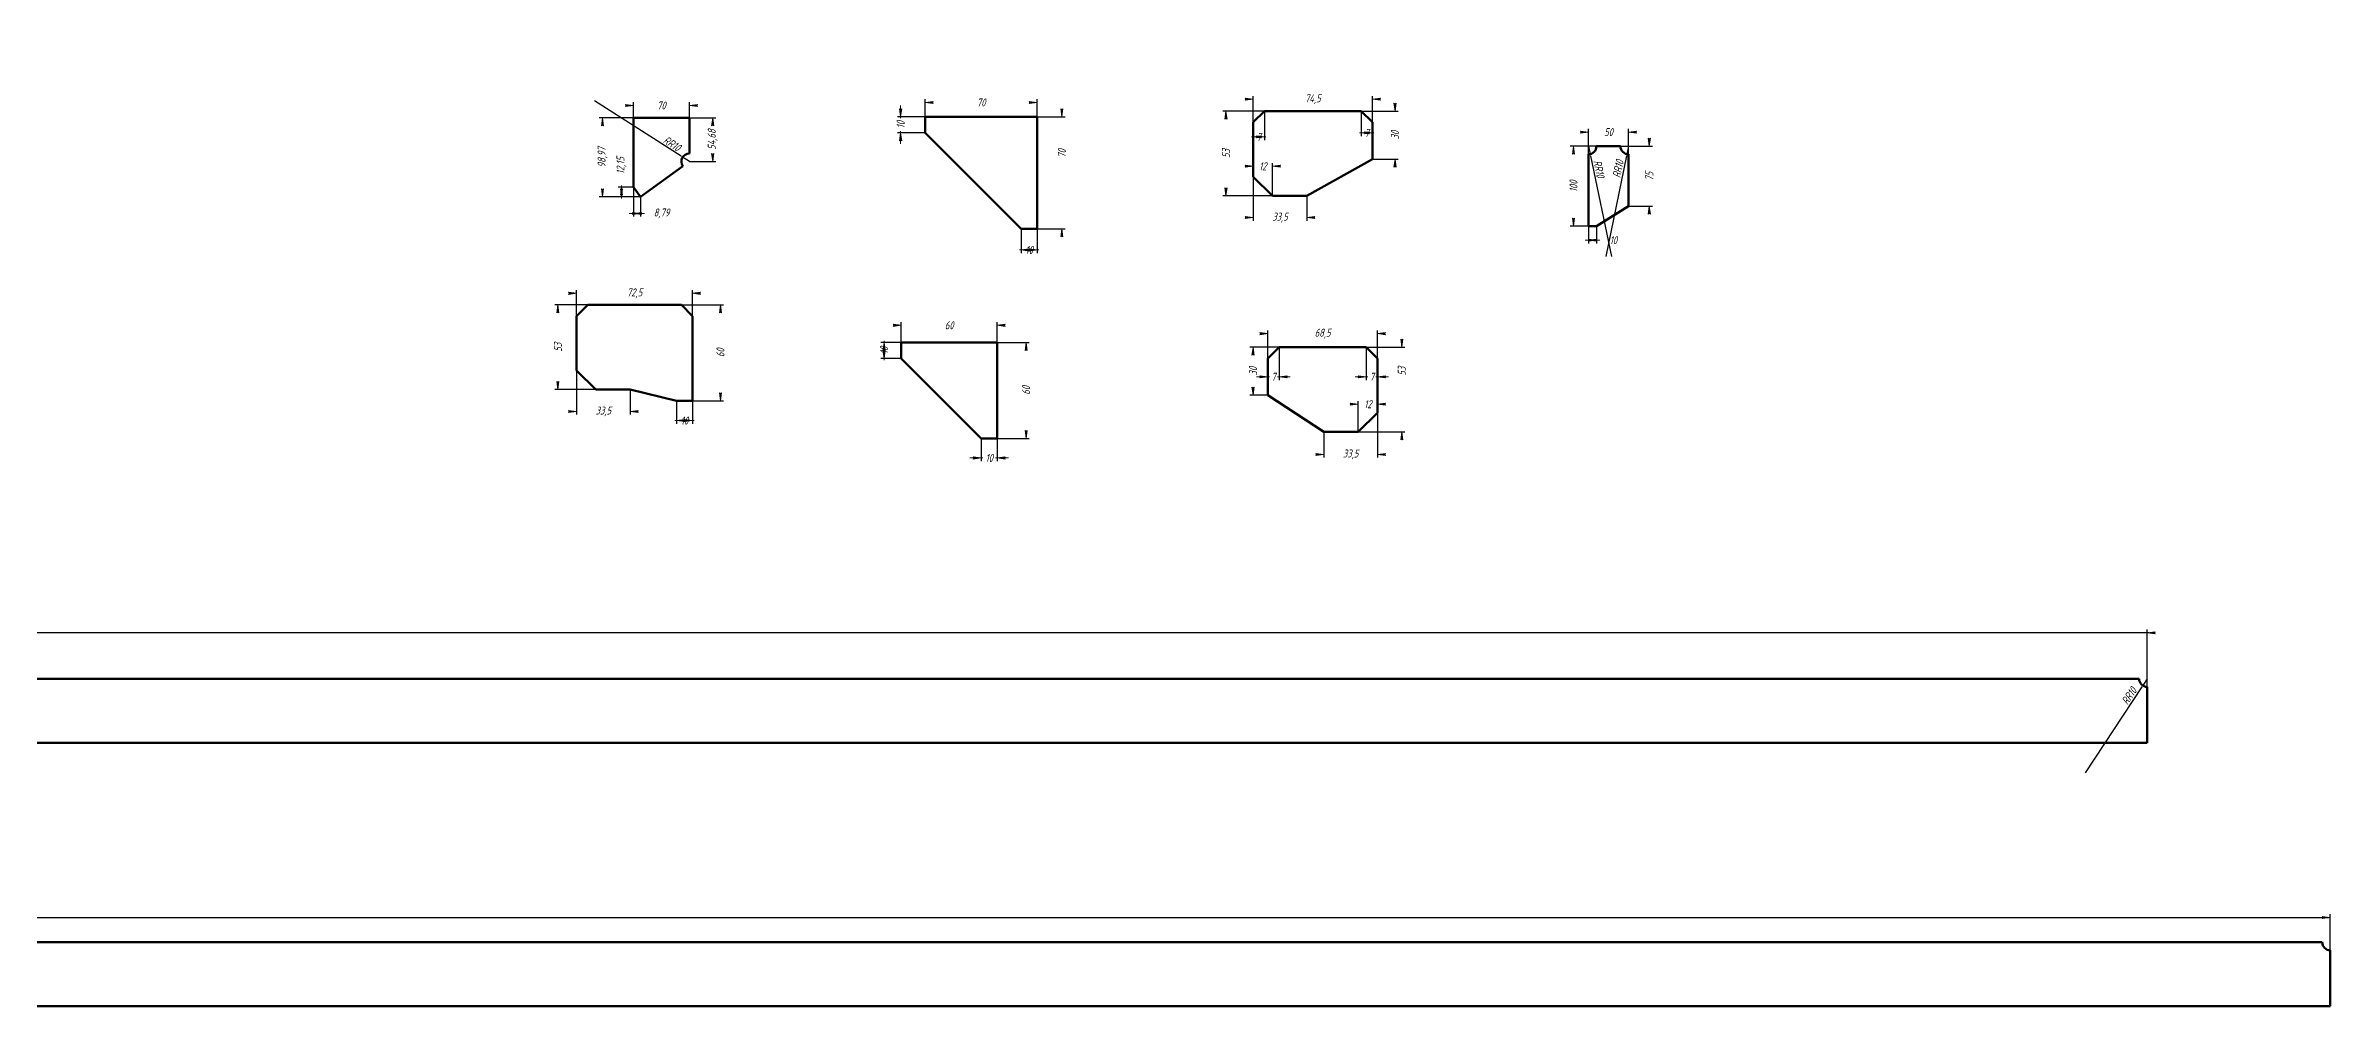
# Model space of a CAD drawing. Header units: millimetres. Extents: x -479 to 2427, y -3086 to 397.
# Drawn here: x 999 to 2427, y -303 to 297 of the extents above; entities that cross this region are included whole.
import ezdxf

# ---------------------------------------------------------------- set-up
doc = ezdxf.new("R2010")
doc.units = ezdxf.units.MM
doc.linetypes.add('K5LT_BASIC', pattern=[0])
doc.linetypes.add('K5LT_THIN', pattern=[0])
doc.layers.add('Системный слой', color=7, linetype='Continuous')
doc.layers.add('Системный слой (1)', color=7, linetype='Continuous', true_color=0x909090)
doc.styles.add('KDIMTEXTSTYLE', font='GOST_AU.SHX', dxfattribs={"width": 0.96, "oblique": 15, "height": 5})
doc.dimstyles.new('KDIMSTYLE (0.50)', dxfattribs={"dimtxt": 5, "dimasz": 1, "dimexe": 2, "dimexo": 0, "dimgap": 1, "dimtad": 1, "dimlfac": 2, "dimtxsty": 'KDIMTEXTSTYLE', "dimsah": 1, "dimcen": 0, "dimdle": 1, "dimadec": 0, "dimazin": 0, "dimtfac": 0.667, "dimtmove": 0, "dimatfit": 3, "dimfxl": 1, "dimtvp": 1, "dimtolj": 1, "dimtzin": 0, "dimarcsym": 0})
doc.dimstyles.new('KDIMSTYLE (1.00)', dxfattribs={"dimtxt": 5, "dimasz": 1, "dimexe": 2, "dimexo": 0, "dimgap": 1, "dimtad": 1, "dimtxsty": 'KDIMTEXTSTYLE', "dimsah": 1, "dimcen": 0, "dimdle": 1, "dimadec": 0, "dimazin": 0, "dimtfac": 0.667, "dimtmove": 0, "dimatfit": 3, "dimfxl": 1, "dimtvp": 1, "dimtolj": 1, "dimtzin": 0, "dimarcsym": 0})

# ---------------------------------------------------------------- blocks, each defined once
blk = doc.blocks.new('KDIMARROW_01')
at = {"layer": 'Системный слой'}
blk.add_hatch(color=0, dxfattribs=at).paths.add_polyline_path([(0, 0), (-5, 0.658262491226197), (-4.5, 5.51091059616309e-16), (-5, -0.6582624912261956)])
at = {"layer": 'Системный слой', "color": 0, "linetype": 'K5LT_THIN', "lineweight": 18}
for p, q in [((-4.5, 5.51091059616309e-16), (-5, 0.658262491226197)), ((-5, 0.658262491226197), (0, 0)), ((0, 0), (-5, -0.6582624912261956)), ((-5, -0.6582624912261956), (-4.5, 5.51091059616309e-16))]:
    blk.add_line(p, q, dxfattribs=at)
at = {"layer": 'Системный слой (1)', "color": 0, "linetype": 'K5LT_THIN', "lineweight": 18}
blk.add_line((0, 0), (-1, 0), dxfattribs=at)
blk = doc.blocks.new('KDIMARROW_02')
at = {"layer": 'Системный слой'}
blk.add_hatch(color=0, dxfattribs=at).paths.add_polyline_path([(4.5, -5.51091059616309e-16), (5, 0.6582624912261956), (0, 0), (5, -0.658262491226197)])
at = {"layer": 'Системный слой', "color": 0, "linetype": 'K5LT_THIN', "lineweight": 18}
for p, q in [((5, 0.6582624912261956), (0, 0)), ((0, 0), (5, -0.658262491226197)), ((0, 0), (7, -8.572527594031472e-16)), ((4.5, -5.51091059616309e-16), (5, 0.6582624912261956)), ((5, -0.658262491226197), (4.5, -5.51091059616309e-16))]:
    blk.add_line(p, q, dxfattribs=at)
at = {"layer": 'Системный слой (1)', "color": 0, "linetype": 'K5LT_THIN', "lineweight": 18}
blk.add_line((0, 0), (-1, 0), dxfattribs=at)

msp = doc.modelspace()

# ---------------------------------------------------------------- linework, layer by layer
at = {"layer": 'Системный слой (1)', "color": 5, "linetype": 'K5LT_BASIC', "lineweight": 60, "true_color": 0x0000ff}
for p, q in [((1401.261599334041, 251.9540863830882), (1366.261599334041, 251.9540863830882)), ((1366.261599334041, 251.9540863830882), (1366.261599334041, 208.5436523556733)), ((1401.261599334041, 229.6146742244624), (1401.261599334041, 251.9540863830882)), ((1548.63376456328, 252.6146742244624), (1548.63376456328, 242.6146742244624)), ((1618.63376456328, 252.6146742244624), (1548.63376456328, 252.6146742244624)), ((1618.63376456328, 182.6146742244624), (1618.63376456328, 252.6146742244624)), ((1753.629600722343, 249.1146742244541), (1760.629600722343, 256.1146742244706)), ((1753.629600722343, 215.1146742244541), (1753.629600722343, 249.1146742244541)), ((1760.629600722343, 256.1146742244706), (1821.129600722343, 256.1146742244706)), ((1821.129600722343, 256.1146742244706), (1828.129600722343, 249.1146742244706)), ((1828.129600722343, 249.1146742244706), (1828.129600722343, 226.1146742244541)), ((1548.63376456328, 242.6146742244624), (1608.633764563281, 182.6146742244624)), ((1963.193907239582, 229.1146742244542), (1963.193907239582, 184.1146742244542)), ((1983.193907239582, 234.1146742244542), (1968.193907239582, 234.1146742244542)), ((1988.193907239582, 196.6146742244542), (1988.193907239582, 229.1146742244542)), ((1370.658614285576, 202.4677771499144), (1397.211015863536, 221.6833309234378)), ((1765.629600722343, 203.1146742244542), (1753.629600722343, 215.1146742244541)), ((1828.129600722343, 226.1146742244541), (1787.129600722343, 203.1146742244542)), ((1366.261599334041, 208.5436523556733), (1370.658614285576, 202.4677771499144)), ((1787.129600722343, 203.1146742244542), (1765.629600722343, 203.1146742244542)), ((1968.193907239582, 184.1146742244542), (1988.193907239582, 196.6146742244542)), ((1608.633764563281, 182.6146742244624), (1618.63376456328, 182.6146742244624)), ((1963.193907239582, 184.1146742244542), (1968.193907239582, 184.1146742244542)), ((1337.751141787659, 135.0486134946351), (1330.751141787659, 128.0486134946331)), ((1396.251141787658, 135.0486134946601), (1337.751141787659, 135.0486134946351)), ((1403.251141787659, 128.0486134946631), (1396.251141787658, 135.0486134946601)), ((1330.751141787659, 128.0486134946331), (1330.751141787659, 94.04861349463204)), ((1403.251141787659, 75.04861349466307), (1403.251141787659, 128.0486134946631)), ((1533.63376456328, 111.5486134946632), (1593.63376456328, 111.5486134946632)), ((1533.63376456328, 101.5486134946632), (1533.63376456328, 111.5486134946632)), ((1583.63376456328, 51.54861349466307), (1533.63376456328, 101.5486134946632)), ((1593.63376456328, 111.5486134946632), (1593.63376456328, 51.54861349466307)), ((1769.775651673962, 108.5486134946445), (1762.775651673961, 101.5486134946476)), ((1762.775651673961, 101.5486134946476), (1762.775651673961, 78.54861349463454)), ((1824.275651673962, 108.5486134946226), (1769.775651673962, 108.5486134946445)), ((1831.275651673961, 101.5486134946206), (1824.275651673962, 108.5486134946226)), ((1831.275651673961, 67.54861349461953), (1831.275651673961, 101.5486134946206)), ((1330.751141787659, 94.04861349463204), (1342.751141787659, 82.04861349463204)), ((1342.751141787659, 82.04861349463204), (1364.251141787658, 82.04861349463204)), ((1364.251141787658, 82.04861349463204), (1393.251141787659, 75.04861349466307)), ((1393.251141787659, 75.04861349466307), (1403.251141787659, 75.04861349466307)), ((1762.775651673961, 78.54861349463454), (1797.775651673961, 55.54861349461953)), ((1819.275651673961, 55.54861349461953), (1831.275651673961, 67.54861349461953)), ((1593.63376456328, 51.54861349466307), (1583.63376456328, 51.54861349466307)), ((1797.775651673961, 55.54861349461953), (1819.275651673961, 55.54861349461953)), ((2307.349918716746, -98.73725295119323), (-450.1500812832542, -98.73725295119323)), ((2312.349918716746, -103.7372529511932), (2312.349918716746, -136.7372529511932)), ((2312.349918716746, -138.7372529511932), (-455.1500812832544, -138.7372529511932)), ((2312.349918716746, -138.7372529511932), (2312.349918716746, -136.7372529511932)), ((2421.820514214058, -263.4084881050707), (-335.6794857859425, -263.4084881050707)), ((2426.820514214058, -294.1584881050707), (2426.820514214058, -268.4084881050707)), ((2426.820514214058, -295.773569191055), (2426.820514214058, -294.1584881050707)), ((2426.820514214058, -299.7934070190856), (2426.820514214058, -295.773569191055)), ((2426.820514214058, -299.7934070190856), (2426.820514214058, -303.4084881050707)), ((2426.820514214058, -303.4084881050707), (-340.6794857859427, -303.4084881050707))]:
    msp.add_line(p, q, dxfattribs=at)
for centre, radius, start, end in [((1401.261599334041, 224.6146742244624), 4.999999999999869, 89.99999999999812, 215.8926656877545), ((1963.193907239582, 234.1146742244542), 5.000000000000001, 270, 0), ((1988.193907239582, 234.1146742244542), 5.000000000000001, 180, 270), ((2312.349918716746, -98.73725295119323), 5.000000000000001, 180, 270), ((2426.820514214058, -263.4084881050707), 5.000000000000001, 180, 270)]:
    msp.add_arc(centre, radius, start, end, dxfattribs=at)

# ---------------------------------------------------------------- dimensions: what is measured, and where the dimension line sits
at = {"layer": 'Системный слой (1)', "color": 7}
for base, p1, p2, location, dimstyle, override in [((1753.629600722343, 263.529731107938), (1828.129600722343, 249.1146742244706), (1753.629600722343, 249.1146742244541), (1790.879600722343, 263.529731107938), 'KDIMSTYLE (1.00)', {"dimexo": 0, "dimpost": '\\H5.0;\\W0.965;\\Q15;<>', "dimblk1": 'KDIMARROW_01', "dimblk2": 'KDIMARROW_01', "dimse1": 0, "dimse2": 0, "dimclrt": 7, "dimtolj": 1}), ((1366.261599334041, 259.6315749255739), (1401.261599334041, 251.9540863830882), (1366.261599334041, 251.9540863830882), (1383.761599334041, 259.6315749255739), 'KDIMSTYLE (0.50)', {"dimexo": 0, "dimpost": '\\H5.0;\\W0.965;\\Q15;<>', "dimblk1": 'KDIMARROW_01', "dimblk2": 'KDIMARROW_01', "dimse1": 0, "dimse2": 0, "dimclrt": 7, "dimtolj": 1}), ((1618.63376456328, 261.529731107938), (1548.63376456328, 252.6146742244624), (1618.63376456328, 252.6146742244624), (1583.63376456328, 261.529731107938), 'KDIMSTYLE (1.00)', {"dimexo": 0, "dimpost": '\\H5.0;\\W0.965;\\Q15;<>', "dimblk1": 'KDIMARROW_01', "dimblk2": 'KDIMARROW_01', "dimse1": 0, "dimse2": 0, "dimclrt": 7, "dimtolj": 1}), ((1753.629600722343, 239.9703831377411), (1760.629600722343, 256.1146742244706), (1753.629600722343, 249.1146742244541), (1757.129600722343, 239.9703831377411), 'KDIMSTYLE (1.00)', {"dimexo": 0, "dimpost": '\\H5.0;\\W0.965;\\Q15;<>', "dimblk1": 'KDIMARROW_02', "dimblk2": 'KDIMARROW_02', "dimse1": 0, "dimse2": 0, "dimclrt": 7, "dimtolj": 1}), ((1821.129600722343, 242.5049667063141), (1828.129600722343, 249.1146742244706), (1821.129600722343, 256.1146742244706), (1824.629600722343, 242.5049667063141), 'KDIMSTYLE (1.00)', {"dimexo": 0, "dimpost": '\\H5.0;\\W0.965;\\Q15;<>', "dimblk1": 'KDIMARROW_02', "dimblk2": 'KDIMARROW_02', "dimse1": 0, "dimse2": 0, "dimclrt": 7, "dimtolj": 1}), ((1963.193907239582, 242.9834699755612), (1988.193907239582, 229.1146742244542), (1963.193907239582, 229.1146742244542), (1975.693907239582, 242.9834699755612), 'KDIMSTYLE (0.50)', {"dimexo": 0, "dimpost": '\\H5.0;\\W0.965;\\Q15;<>', "dimblk1": 'KDIMARROW_01', "dimblk2": 'KDIMARROW_01', "dimse1": 0, "dimse2": 0, "dimclrt": 7, "dimtolj": 1}), ((1753.629600722343, 221.6365734398304), (1765.629600722343, 203.1146742244542), (1753.629600722343, 215.1146742244541), (1759.629600722343, 221.6365734398304), 'KDIMSTYLE (1.00)', {"dimexo": 0, "dimpost": '\\H5.0;\\W0.965;\\Q15;<>', "dimblk1": 'KDIMARROW_01', "dimblk2": 'KDIMARROW_01', "dimse1": 0, "dimse2": 0, "dimclrt": 7, "dimtolj": 1}), ((1753.629600722343, 189.5481210264905), (1787.129600722343, 203.1146742244542), (1753.629600722343, 215.1146742244541), (1770.379600722343, 189.5481210264905), 'KDIMSTYLE (1.00)', {"dimexo": 0, "dimpost": '\\H5.0;\\W0.965;\\Q15;<>', "dimblk1": 'KDIMARROW_01', "dimblk2": 'KDIMARROW_01', "dimse1": 0, "dimse2": 0, "dimclrt": 7, "dimtolj": 1}), ((1366.261599334041, 192.1597598520814), (1370.658614285576, 202.4677771499144), (1366.261599334041, 208.5436523556733), (1383.872877208622, 192.1597598520814), 'KDIMSTYLE (0.50)', {"dimexo": 0, "dimpost": '\\H5.0;\\W0.965;\\Q15;<>', "dimblk1": 'KDIMARROW_02', "dimblk2": 'KDIMARROW_02', "dimse1": 0, "dimse2": 0, "dimclrt": 7, "dimtolj": 1}), ((1608.633764563281, 169.331937962908), (1618.63376456328, 182.6146742244624), (1608.633764563281, 182.6146742244624), (1613.63376456328, 169.331937962908), 'KDIMSTYLE (1.00)', {"dimexo": 0, "dimpost": '\\H5.0;\\W0.965;\\Q15;<>', "dimblk1": 'KDIMARROW_02', "dimblk2": 'KDIMARROW_02', "dimse1": 0, "dimse2": 0, "dimclrt": 7, "dimtolj": 1}), ((1963.193907239582, 175.4473621508058), (1968.193907239582, 184.1146742244542), (1963.193907239582, 184.1146742244542), (1978.749740102436, 175.4473621508058), 'KDIMSTYLE (0.50)', {"dimexo": 0, "dimpost": '\\H5.0;\\W0.965;\\Q15;<>', "dimblk1": 'KDIMARROW_02', "dimblk2": 'KDIMARROW_02', "dimse1": 0, "dimse2": 0, "dimclrt": 7, "dimtolj": 1}), ((1330.751141787659, 142.2470648917481), (1403.251141787659, 128.0486134946631), (1330.751141787659, 128.0486134946331), (1367.001141787659, 142.2470648917481), 'KDIMSTYLE (1.00)', {"dimexo": 0, "dimpost": '\\H5.0;\\W0.965;\\Q15;<>', "dimblk1": 'KDIMARROW_01', "dimblk2": 'KDIMARROW_01', "dimse1": 0, "dimse2": 0, "dimclrt": 7, "dimtolj": 1}), ((1533.63376456328, 122.2470648917481), (1593.63376456328, 111.5486134946632), (1533.63376456328, 111.5486134946632), (1563.63376456328, 122.2470648917481), 'KDIMSTYLE (1.00)', {"dimexo": 0, "dimpost": '\\H5.0;\\W0.965;\\Q15;<>', "dimblk1": 'KDIMARROW_01', "dimblk2": 'KDIMARROW_01', "dimse1": 0, "dimse2": 0, "dimclrt": 7, "dimtolj": 1}), ((1762.775651673961, 117.020240445763), (1831.275651673961, 101.5486134946206), (1762.775651673961, 101.5486134946476), (1797.025651673961, 117.020240445763), 'KDIMSTYLE (1.00)', {"dimexo": 0, "dimpost": '\\H5.0;\\W0.965;\\Q15;<>', "dimblk1": 'KDIMARROW_01', "dimblk2": 'KDIMARROW_01', "dimse1": 0, "dimse2": 0, "dimclrt": 7, "dimtolj": 1}), ((1769.775651673962, 90.04861349464113), (1762.775651673961, 101.5486134946476), (1769.775651673962, 108.5486134946445), (1766.275651673961, 90.04861349464113), 'KDIMSTYLE (1.00)', {"dimexo": 0, "dimpost": '\\H5.0;\\W0.965;\\Q15;<>', "dimblk1": 'KDIMARROW_02', "dimblk2": 'KDIMARROW_02', "dimse1": 0, "dimse2": 0, "dimclrt": 7, "dimtolj": 1}), ((1831.275651673961, 90.04861349464113), (1824.275651673962, 108.5486134946226), (1831.275651673961, 101.5486134946206), (1827.775651673961, 90.04861349464113), 'KDIMSTYLE (1.00)', {"dimexo": 0, "dimpost": '\\H5.0;\\W0.965;\\Q15;<>', "dimblk1": 'KDIMARROW_02', "dimblk2": 'KDIMARROW_02', "dimse1": 0, "dimse2": 0, "dimclrt": 7, "dimtolj": 1}), ((1330.751141787659, 68.38227387529855), (1364.251141787658, 82.04861349463204), (1330.751141787659, 94.04861349463204), (1347.501141787659, 68.38227387529855), 'KDIMSTYLE (1.00)', {"dimexo": 0, "dimpost": '\\H5.0;\\W0.965;\\Q15;<>', "dimblk1": 'KDIMARROW_01', "dimblk2": 'KDIMARROW_01', "dimse1": 0, "dimse2": 0, "dimclrt": 7, "dimtolj": 1}), ((1393.251141787659, 62.69396353122409), (1403.251141787659, 75.04861349466307), (1393.251141787659, 75.04861349466307), (1398.251141787659, 62.69396353122409), 'KDIMSTYLE (1.00)', {"dimexo": 0, "dimpost": '\\H5.0;\\W0.965;\\Q15;<>', "dimblk1": 'KDIMARROW_02', "dimblk2": 'KDIMARROW_02', "dimse1": 0, "dimse2": 0, "dimclrt": 7, "dimtolj": 1}), ((1819.275651673961, 72.90762762148347), (1831.275651673961, 67.54861349461953), (1819.275651673961, 55.54861349461953), (1825.275651673961, 72.90762762148347), 'KDIMSTYLE (1.00)', {"dimexo": 0, "dimpost": '\\H5.0;\\W0.965;\\Q15;<>', "dimblk1": 'KDIMARROW_01', "dimblk2": 'KDIMARROW_01', "dimse1": 0, "dimse2": 0, "dimclrt": 7, "dimtolj": 1}), ((1797.775651673961, 41.51106716887693), (1831.275651673961, 67.54861349461953), (1797.775651673961, 55.54861349461953), (1814.525651673961, 41.51106716887693), 'KDIMSTYLE (1.00)', {"dimexo": 0, "dimpost": '\\H5.0;\\W0.965;\\Q15;<>', "dimblk1": 'KDIMARROW_01', "dimblk2": 'KDIMARROW_01', "dimse1": 0, "dimse2": 0, "dimclrt": 7, "dimtolj": 1}), ((1593.63376456328, 39.32108025809964), (1583.63376456328, 51.54861349466307), (1593.63376456328, 51.54861349466307), (1588.63376456328, 39.32108025809964), 'KDIMSTYLE (1.00)', {"dimexo": 0, "dimpost": '\\H5.0;\\W0.965;\\Q15;<>', "dimblk1": 'KDIMARROW_02', "dimblk2": 'KDIMARROW_02', "dimse1": 0, "dimse2": 0, "dimclrt": 7, "dimtolj": 1}), ((-455.1500812832544, -69.95495211190507), (2312.349918716746, -103.7372529511932), (-455.1500812832544, -103.7372529511932), (864.8499187167456, -69.95495211190507), 'KDIMSTYLE (0.50)', {"dimexo": 0, "dimpost": '\\H5.0;\\W0.965;\\Q15;<>', "dimblk1": 'KDIMARROW_01', "dimblk2": 'KDIMARROW_01', "dimse1": 0, "dimse2": 0, "dimclrt": 7, "dimtolj": 1}), ((2426.820514214058, -247.8316130034877), (-340.6794857859427, -303.4084881050707), (2426.820514214058, -303.4084881050707), (-237.1794857859425, -247.8316130034873), 'KDIMSTYLE (0.50)', {"dimexo": 0, "dimpost": '\\H5.0;\\W0.965;\\Q15;<>', "dimblk1": 'KDIMARROW_01', "dimblk2": 'KDIMARROW_01', "dimse1": 0, "dimse2": 0, "dimclrt": 7, "dimtolj": 1})]:
    msp.add_linear_dim(base=base, p1=p1, p2=p2, location=location, dimstyle=dimstyle, override=override, dxfattribs=at).render()
for base, p1, p2, location, dimstyle, override in [((1533.315415668257, 252.6146742244624), (1548.63376456328, 242.6146742244624), (1548.63376456328, 252.6146742244624), (1533.315415668257, 247.6146742244624), 'KDIMSTYLE (1.00)', {"dimexo": 0, "dimpost": '\\H5.0;\\W0.965;\\Q15;<>', "dimblk1": 'KDIMARROW_02', "dimblk2": 'KDIMARROW_02', "dimse1": 0, "dimse2": 0, "dimclrt": 7, "dimtolj": 1}), ((1346.989916631821, 251.9540863830882), (1370.658614285576, 202.4677771499144), (1366.261599334041, 251.9540863830882), (1346.989916631821, 227.2109317665013), 'KDIMSTYLE (0.50)', {"dimexo": 0, "dimpost": '\\H5.0;\\W0.965;\\Q15;<>', "dimblk1": 'KDIMARROW_01', "dimblk2": 'KDIMARROW_01', "dimse1": 0, "dimse2": 0, "dimclrt": 7, "dimtolj": 1}), ((1415.829194573055, 251.9540863830882), (1401.261599334041, 224.6146742244624), (1401.261599334041, 251.9540863830882), (1415.829194573055, 238.2843803037753), 'KDIMSTYLE (0.50)', {"dimexo": 0, "dimpost": '\\H5.0;\\W0.965;\\Q15;<>', "dimblk1": 'KDIMARROW_01', "dimblk2": 'KDIMARROW_01', "dimse1": 0, "dimse2": 0, "dimclrt": 7, "dimtolj": 1}), ((1634.079896782034, 182.6146742244624), (1618.63376456328, 252.6146742244624), (1618.63376456328, 182.6146742244624), (1634.079896782034, 229.6146742244624), 'KDIMSTYLE (1.00)', {"dimexo": 0, "dimpost": '\\H5.0;\\W0.965;\\Q15;<>', "dimblk1": 'KDIMARROW_01', "dimblk2": 'KDIMARROW_01', "dimse1": 0, "dimse2": 0, "dimclrt": 7, "dimtolj": 1}), ((1736.627144706648, 256.1146742244706), (1765.629600722343, 203.1146742244542), (1760.629600722343, 256.1146742244706), (1736.627144706648, 229.6146742244624), 'KDIMSTYLE (1.00)', {"dimexo": 0, "dimpost": '\\H5.0;\\W0.965;\\Q15;<>', "dimblk1": 'KDIMARROW_01', "dimblk2": 'KDIMARROW_01', "dimse1": 0, "dimse2": 0, "dimclrt": 7, "dimtolj": 1}), ((1842.29770272517, 226.1146742244541), (1821.129600722343, 256.1146742244706), (1828.129600722343, 226.1146742244541), (1842.29770272517, 241.1146742244624), 'KDIMSTYLE (1.00)', {"dimexo": 0, "dimpost": '\\H5.0;\\W0.965;\\Q15;<>', "dimblk1": 'KDIMARROW_01', "dimblk2": 'KDIMARROW_01', "dimse1": 0, "dimse2": 0, "dimclrt": 7, "dimtolj": 1}), ((1358.802949302821, 202.4677771499144), (1366.261599334041, 208.5436523556733), (1370.658614285576, 202.4677771499144), (1358.802949302821, 222.0582653872497), 'KDIMSTYLE (0.50)', {"dimexo": 0, "dimpost": '\\H5.0;\\W0.965;\\Q15;<>', "dimblk1": 'KDIMARROW_02', "dimblk2": 'KDIMARROW_02', "dimse1": 0, "dimse2": 0, "dimclrt": 7, "dimtolj": 1}), ((1953.801947773, 234.1146742244542), (1963.193907239582, 184.1146742244542), (1968.193907239582, 234.1146742244542), (1953.801947773, 209.1146742244542), 'KDIMSTYLE (0.50)', {"dimexo": 0, "dimpost": '\\H5.0;\\W0.965;\\Q15;<>', "dimblk1": 'KDIMARROW_01', "dimblk2": 'KDIMARROW_01', "dimse1": 0, "dimse2": 0, "dimclrt": 7, "dimtolj": 1}), ((2001.204591574632, 196.6146742244542), (1983.193907239582, 234.1146742244542), (1988.193907239582, 196.6146742244542), (2001.204591574632, 215.3646742244542), 'KDIMSTYLE (0.50)', {"dimexo": 0, "dimpost": '\\H5.0;\\W0.965;\\Q15;<>', "dimblk1": 'KDIMARROW_01', "dimblk2": 'KDIMARROW_01', "dimse1": 0, "dimse2": 0, "dimclrt": 7, "dimtolj": 1}), ((1319.089932240815, 135.0486134946351), (1342.751141787659, 82.04861349463204), (1337.751141787659, 135.0486134946351), (1319.089932240815, 108.5486134946336), 'KDIMSTYLE (1.00)', {"dimexo": 0, "dimpost": '\\H5.0;\\W0.965;\\Q15;<>', "dimblk1": 'KDIMARROW_01', "dimblk2": 'KDIMARROW_01', "dimse1": 0, "dimse2": 0, "dimclrt": 7, "dimtolj": 1}), ((1420.681809025268, 135.0486134946601), (1403.251141787659, 75.04861349466307), (1396.251141787658, 135.0486134946601), (1420.681809025268, 105.0486134946616), 'KDIMSTYLE (1.00)', {"dimexo": 0, "dimpost": '\\H5.0;\\W0.965;\\Q15;<>', "dimblk1": 'KDIMARROW_01', "dimblk2": 'KDIMARROW_01', "dimse1": 0, "dimse2": 0, "dimclrt": 7, "dimtolj": 1}), ((1522.933282580864, 101.5486134946632), (1533.63376456328, 111.5486134946632), (1533.63376456328, 101.5486134946632), (1522.933282580864, 106.5486134946632), 'KDIMSTYLE (1.00)', {"dimexo": 0, "dimpost": '\\H5.0;\\W0.965;\\Q15;<>', "dimblk1": 'KDIMARROW_02', "dimblk2": 'KDIMARROW_02', "dimse1": 0, "dimse2": 0, "dimclrt": 7, "dimtolj": 1}), ((1611.706683327793, 111.5486134946632), (1593.63376456328, 51.54861349466307), (1593.63376456328, 111.5486134946632), (1611.706683327793, 81.54861349466307), 'KDIMSTYLE (1.00)', {"dimexo": 0, "dimpost": '\\H5.0;\\W0.965;\\Q15;<>', "dimblk1": 'KDIMARROW_01', "dimblk2": 'KDIMARROW_01', "dimse1": 0, "dimse2": 0, "dimclrt": 7, "dimtolj": 1}), ((1753.535690054358, 108.5486134946445), (1762.775651673961, 78.54861349463454), (1769.775651673962, 108.5486134946445), (1753.535690054358, 93.54861349463954), 'KDIMSTYLE (1.00)', {"dimexo": 0, "dimpost": '\\H5.0;\\W0.965;\\Q15;<>', "dimblk1": 'KDIMARROW_01', "dimblk2": 'KDIMARROW_01', "dimse1": 0, "dimse2": 0, "dimclrt": 7, "dimtolj": 1}), ((1846.494121405611, 55.54861349461953), (1824.275651673962, 108.5486134946226), (1819.275651673961, 55.54861349461953), (1846.494121405611, 93.54861349461953), 'KDIMSTYLE (1.00)', {"dimexo": 0, "dimpost": '\\H5.0;\\W0.965;\\Q15;<>', "dimblk1": 'KDIMARROW_01', "dimblk2": 'KDIMARROW_01', "dimse1": 0, "dimse2": 0, "dimclrt": 7, "dimtolj": 1})]:
    msp.add_linear_dim(base=base, p1=p1, p2=p2, angle=90, location=location, dimstyle=dimstyle, override=override, dxfattribs=at).render()
for center, radius, location, override in [((1401.261599334041, 224.6146742244624), 5.000000000000376, (1388.516180057163, 232.7923759858581), {"dimpost": '\\H5.0;\\W0.965;\\Q15;R<>', "dimblk2": 'KDIMARROW_02', "dimclrt": 7, "dimtolj": 1}), ((1963.193907239582, 234.1146742244542), 5.00000000000005, (1966.306561212036, 219.2946909623344), {"dimpost": '\\H5.0;\\W0.965;\\Q15;R<>', "dimblk2": 'KDIMARROW_01', "dimclrt": 7, "dimtolj": 1}), ((1988.193907239582, 234.1146742244542), 5.000000000000017, (1985.129200310783, 219.2847015312116), {"dimpost": '\\H5.0;\\W0.965;\\Q15;R<>', "dimblk2": 'KDIMARROW_01', "dimclrt": 7, "dimtolj": 1}), ((2312.349918716746, -98.73725295119323), 5.000000000000116, (2304.000843127166, -111.371074836958), {"dimpost": '\\H5.0;\\W0.965;\\Q15;R<>', "dimblk2": 'KDIMARROW_01', "dimclrt": 7, "dimtolj": 1})]:
    msp.add_radius_dim(center=center, radius=radius, location=location, dimstyle='KDIMSTYLE (0.50)', override=override, dxfattribs=at).render()

doc.saveas('drawing.dxf')
